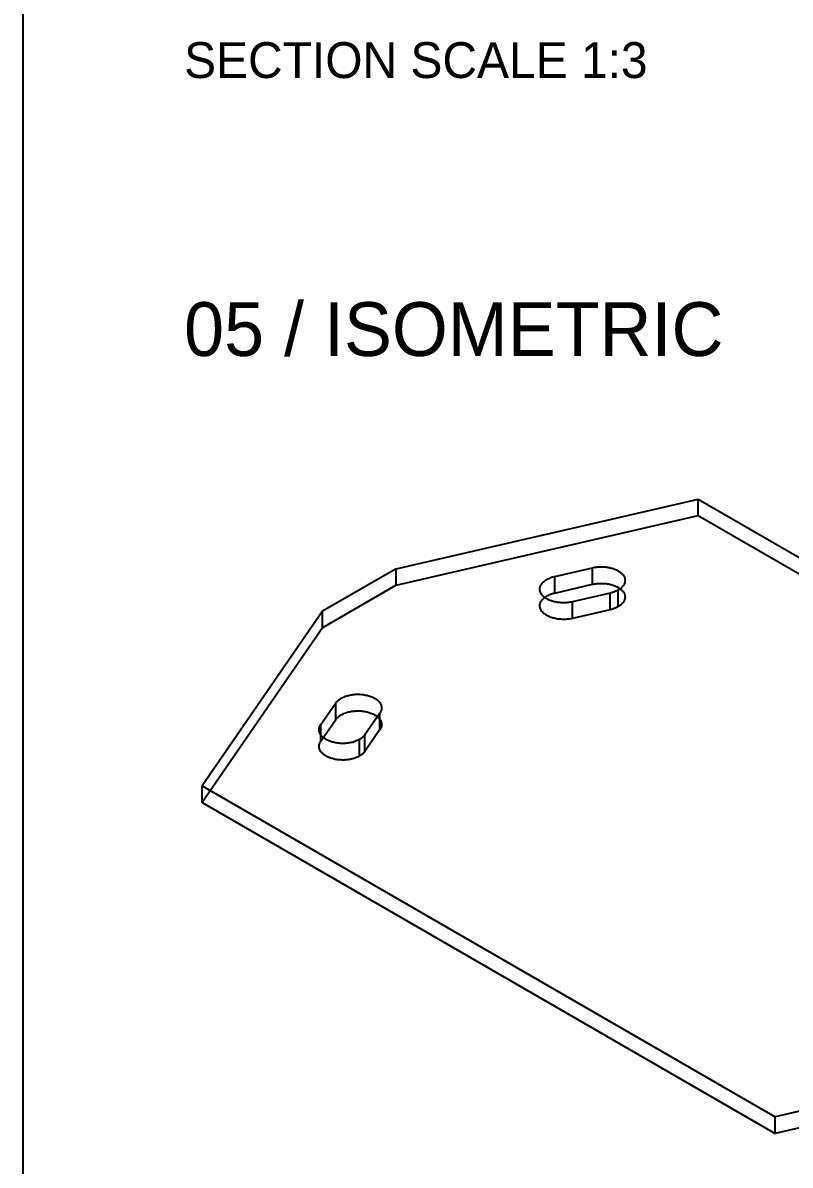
# Model space of a CAD drawing. Header units: inches. Extents: x 2 to 134, y 2 to 86.
# Drawn here: x 106 to 120.27, y 42.35 to 63.58 of the extents above; entities that cross this region are included whole.
import ezdxf

# ---------------------------------------------------------------- set-up
doc = ezdxf.new("R2010")
doc.units = ezdxf.units.IN
doc.header["$MEASUREMENT"] = 0

msp = doc.modelspace()

# ---------------------------------------------------------------- linework, layer by layer
at = {"layer": 'OUTLINE'}
for p, q in [((106, 75.5), (106, 7.444)), ((112.947, 53.435), (118.563, 54.729)), ((118.563, 54.421), (118.563, 54.729)), ((118.563, 54.729), (129.222, 48.575)), ((112.947, 53.126), (118.563, 54.421)), ((118.563, 54.421), (129.222, 48.267)), ((112.947, 53.435), (111.576, 52.643)), ((112.947, 53.126), (112.947, 53.435)), ((115.895, 53.292), (116.597, 53.453)), ((116.597, 53.453), (116.614, 53.457)), ((116.597, 53.145), (116.597, 53.453)), ((116.614, 53.457), (116.632, 53.461)), ((116.632, 53.461), (116.65, 53.464)), ((116.65, 53.464), (116.669, 53.466)), ((116.669, 53.466), (116.687, 53.468)), ((116.687, 53.468), (116.706, 53.47)), ((116.706, 53.47), (116.725, 53.471)), ((116.725, 53.471), (116.744, 53.471)), ((116.744, 53.471), (116.762, 53.472)), ((116.762, 53.472), (116.781, 53.471)), ((116.781, 53.471), (116.8, 53.471)), ((116.8, 53.471), (116.819, 53.469)), ((116.819, 53.469), (116.837, 53.468)), ((116.837, 53.468), (116.856, 53.466)), ((116.856, 53.466), (116.874, 53.463)), ((116.874, 53.463), (116.892, 53.46)), ((116.892, 53.46), (116.91, 53.456)), ((116.91, 53.456), (116.928, 53.453)), ((116.928, 53.453), (116.945, 53.448)), ((116.945, 53.448), (116.962, 53.443)), ((116.962, 53.443), (116.979, 53.438)), ((116.979, 53.438), (116.995, 53.433)), ((116.995, 53.433), (117.01, 53.427)), ((117.01, 53.427), (117.026, 53.42)), ((117.026, 53.42), (117.041, 53.414)), ((117.041, 53.414), (117.055, 53.406)), ((117.055, 53.406), (117.069, 53.399)), ((117.069, 53.399), (117.082, 53.391)), ((117.082, 53.391), (117.094, 53.383)), ((117.094, 53.383), (117.106, 53.375)), ((117.106, 53.375), (117.118, 53.366)), ((117.118, 53.366), (117.128, 53.357)), ((117.128, 53.357), (117.138, 53.348)), ((117.138, 53.348), (117.148, 53.338)), ((117.148, 53.338), (117.156, 53.329)), ((117.156, 53.329), (117.164, 53.319)), ((117.164, 53.319), (117.172, 53.309)), ((117.172, 53.309), (117.178, 53.299)), ((117.178, 53.299), (117.184, 53.288)), ((112.947, 53.126), (111.576, 52.334)), ((115.62, 53.083), (115.623, 53.096)), ((115.623, 53.096), (115.627, 53.108)), ((115.627, 53.108), (115.632, 53.12)), ((115.632, 53.12), (115.638, 53.132)), ((115.638, 53.132), (115.645, 53.144)), ((115.645, 53.144), (115.653, 53.156)), ((115.653, 53.156), (115.662, 53.167)), ((115.662, 53.167), (115.672, 53.178)), ((115.672, 53.178), (115.683, 53.189)), ((115.683, 53.189), (115.695, 53.199)), ((115.695, 53.199), (115.707, 53.209)), ((115.707, 53.209), (115.721, 53.219)), ((115.721, 53.219), (115.735, 53.229)), ((115.735, 53.229), (115.75, 53.237)), ((115.75, 53.237), (115.766, 53.246)), ((115.766, 53.246), (115.783, 53.254)), ((115.783, 53.254), (115.8, 53.262)), ((115.8, 53.262), (115.818, 53.269)), ((115.818, 53.269), (115.836, 53.275)), ((115.836, 53.275), (115.855, 53.281)), ((115.855, 53.281), (115.875, 53.287)), ((115.875, 53.287), (115.895, 53.292)), ((115.895, 52.983), (115.895, 53.292)), ((115.895, 52.983), (116.597, 53.145)), ((116.597, 53.145), (116.614, 53.149)), ((116.614, 53.149), (116.632, 53.152)), ((116.632, 53.152), (116.65, 53.155)), ((116.65, 53.155), (116.669, 53.157)), ((116.669, 53.157), (116.687, 53.159)), ((116.687, 53.159), (116.706, 53.161)), ((116.706, 53.161), (116.725, 53.162)), ((116.725, 53.162), (116.744, 53.163)), ((116.744, 53.163), (116.762, 53.163)), ((116.762, 53.163), (116.781, 53.163)), ((116.781, 53.163), (116.8, 53.162)), ((116.8, 53.162), (116.819, 53.161)), ((116.819, 53.161), (116.837, 53.159)), ((116.837, 53.159), (116.856, 53.157)), ((116.856, 53.157), (116.874, 53.154)), ((116.874, 53.154), (116.892, 53.151)), ((116.892, 53.151), (116.91, 53.148)), ((116.91, 53.148), (116.928, 53.144)), ((116.928, 53.144), (116.945, 53.14)), ((116.945, 53.14), (116.962, 53.135)), ((116.962, 53.135), (116.979, 53.13)), ((116.979, 53.13), (116.995, 53.124)), ((116.995, 53.124), (117.01, 53.118)), ((117.01, 53.118), (117.026, 53.112)), ((117.026, 53.112), (117.041, 53.105)), ((117.041, 53.105), (117.055, 53.098)), ((117.055, 53.098), (117.069, 53.09)), ((117.069, 53.09), (117.082, 53.083)), ((117.141, 53.089), (117.131, 53.079)), ((117.15, 53.098), (117.141, 53.089)), ((117.159, 53.108), (117.15, 53.098)), ((117.166, 53.118), (117.159, 53.108)), ((117.173, 53.128), (117.166, 53.118)), ((117.179, 53.138), (117.173, 53.128)), ((117.185, 53.149), (117.179, 53.138)), ((117.184, 53.288), (117.189, 53.278)), ((117.19, 53.159), (117.185, 53.149)), ((117.189, 53.278), (117.193, 53.267)), ((117.194, 53.17), (117.19, 53.159)), ((117.193, 53.267), (117.196, 53.256)), ((117.197, 53.18), (117.194, 53.17)), ((117.196, 53.256), (117.198, 53.246)), ((117.199, 53.191), (117.197, 53.18)), ((117.198, 53.246), (117.2, 53.235)), ((117.2, 53.202), (117.199, 53.191)), ((117.2, 53.235), (117.201, 53.224)), ((117.201, 53.213), (117.2, 53.202)), ((117.201, 53.224), (117.201, 53.213)), ((115.617, 53.058), (115.618, 53.071)), ((115.617, 53.046), (115.617, 53.058)), ((115.619, 53.033), (115.617, 53.046)), ((115.618, 53.071), (115.62, 53.083)), ((115.621, 53.021), (115.619, 53.033)), ((115.625, 53.009), (115.621, 53.021)), ((115.629, 52.996), (115.625, 53.009)), ((115.635, 52.984), (115.629, 52.996)), ((115.641, 52.972), (115.635, 52.984)), ((115.649, 52.961), (115.641, 52.972)), ((115.657, 52.949), (115.649, 52.961)), ((115.667, 52.938), (115.657, 52.949)), ((115.677, 52.927), (115.667, 52.938)), ((115.672, 52.869), (115.683, 52.88)), ((115.688, 52.916), (115.677, 52.927)), ((115.683, 52.88), (115.695, 52.891)), ((115.701, 52.906), (115.688, 52.916)), ((115.695, 52.891), (115.707, 52.901)), ((115.714, 52.896), (115.701, 52.906)), ((115.707, 52.901), (115.721, 52.911)), ((115.728, 52.887), (115.714, 52.896)), ((115.721, 52.911), (115.735, 52.92)), ((115.742, 52.877), (115.728, 52.887)), ((115.735, 52.92), (115.75, 52.929)), ((115.758, 52.869), (115.742, 52.877)), ((115.75, 52.929), (115.766, 52.937)), ((115.766, 52.937), (115.783, 52.945)), ((115.783, 52.945), (115.8, 52.953)), ((115.8, 52.953), (115.818, 52.96)), ((115.818, 52.96), (115.836, 52.967)), ((115.836, 52.967), (115.855, 52.973)), ((115.855, 52.973), (115.875, 52.978)), ((115.875, 52.978), (115.895, 52.983)), ((116.924, 52.981), (116.222, 52.819)), ((116.924, 52.672), (116.924, 52.981)), ((116.926, 52.981), (116.924, 52.981)), ((116.929, 52.982), (116.926, 52.981)), ((116.932, 52.982), (116.929, 52.982)), ((116.934, 52.983), (116.932, 52.982)), ((116.937, 52.984), (116.934, 52.983)), ((116.939, 52.984), (116.937, 52.984)), ((116.942, 52.985), (116.939, 52.984)), ((116.944, 52.986), (116.942, 52.985)), ((116.947, 52.986), (116.944, 52.986)), ((116.949, 52.987), (116.947, 52.986)), ((116.952, 52.988), (116.949, 52.987)), ((116.954, 52.988), (116.952, 52.988)), ((116.957, 52.989), (116.954, 52.988)), ((116.959, 52.99), (116.957, 52.989)), ((116.962, 52.991), (116.959, 52.99)), ((116.964, 52.991), (116.962, 52.991)), ((116.967, 52.992), (116.964, 52.991)), ((116.969, 52.993), (116.967, 52.992)), ((116.972, 52.994), (116.969, 52.993)), ((116.974, 52.994), (116.972, 52.994)), ((116.977, 52.995), (116.974, 52.994)), ((116.979, 52.996), (116.977, 52.995)), ((116.981, 52.997), (116.979, 52.996)), ((116.984, 52.998), (116.981, 52.997)), ((116.986, 52.998), (116.984, 52.998)), ((116.989, 52.999), (116.986, 52.998)), ((116.991, 53), (116.989, 52.999)), ((116.993, 53.001), (116.991, 53)), ((116.996, 53.002), (116.993, 53.001)), ((116.998, 53.003), (116.996, 53.002)), ((117.001, 53.004), (116.998, 53.003)), ((117.003, 53.004), (117.001, 53.004)), ((117.005, 53.005), (117.003, 53.004)), ((117.008, 53.006), (117.005, 53.005)), ((117.01, 53.007), (117.008, 53.006)), ((117.012, 53.008), (117.01, 53.007)), ((117.014, 53.009), (117.012, 53.008)), ((117.017, 53.01), (117.014, 53.009)), ((117.019, 53.011), (117.017, 53.01)), ((117.021, 53.012), (117.019, 53.011)), ((117.023, 53.013), (117.021, 53.012)), ((117.026, 53.014), (117.023, 53.013)), ((117.028, 53.015), (117.026, 53.014)), ((117.03, 53.016), (117.028, 53.015)), ((117.032, 53.017), (117.03, 53.016)), ((117.035, 53.018), (117.032, 53.017)), ((117.037, 53.019), (117.035, 53.018)), ((117.039, 53.02), (117.037, 53.019)), ((117.041, 53.021), (117.039, 53.02)), ((117.043, 53.022), (117.041, 53.021)), ((117.045, 53.023), (117.043, 53.022)), ((117.047, 53.024), (117.045, 53.023)), ((117.05, 53.025), (117.047, 53.024)), ((117.052, 53.026), (117.05, 53.025)), ((117.054, 53.027), (117.052, 53.026)), ((117.056, 53.028), (117.054, 53.027)), ((117.058, 53.029), (117.056, 53.028)), ((117.06, 53.03), (117.058, 53.029)), ((117.062, 53.031), (117.06, 53.03)), ((117.064, 53.032), (117.062, 53.031)), ((117.066, 53.034), (117.064, 53.032)), ((117.068, 53.035), (117.066, 53.034)), ((117.07, 53.036), (117.068, 53.035)), ((117.072, 53.037), (117.07, 53.036)), ((117.085, 53.045), (117.072, 53.037)), ((117.072, 52.728), (117.072, 53.037)), ((117.082, 53.083), (117.094, 53.075)), ((117.098, 53.053), (117.085, 53.045)), ((117.094, 53.075), (117.106, 53.066)), ((117.109, 53.061), (117.098, 53.053)), ((117.106, 53.066), (117.118, 53.057)), ((117.121, 53.07), (117.109, 53.061)), ((117.118, 53.057), (117.128, 53.048)), ((117.131, 53.079), (117.121, 53.07)), ((117.128, 53.048), (117.138, 53.039)), ((117.138, 53.039), (117.148, 53.03)), ((117.148, 53.03), (117.156, 53.02)), ((117.156, 53.02), (117.164, 53.01)), ((117.164, 53.01), (117.172, 53)), ((117.172, 53), (117.178, 52.99)), ((117.178, 52.99), (117.184, 52.98)), ((117.184, 52.98), (117.189, 52.969)), ((117.189, 52.969), (117.193, 52.958)), ((117.193, 52.958), (117.196, 52.948)), ((117.196, 52.948), (117.198, 52.937)), ((117.199, 52.883), (117.197, 52.872)), ((117.198, 52.937), (117.2, 52.926)), ((117.2, 52.893), (117.199, 52.883)), ((117.2, 52.926), (117.201, 52.915)), ((117.201, 52.904), (117.2, 52.893)), ((117.201, 52.915), (117.201, 52.904)), ((115.617, 52.75), (115.618, 52.762)), ((115.617, 52.737), (115.617, 52.75)), ((115.619, 52.725), (115.617, 52.737)), ((115.618, 52.762), (115.62, 52.775)), ((115.621, 52.712), (115.619, 52.725)), ((115.62, 52.775), (115.623, 52.787)), ((115.625, 52.7), (115.621, 52.712)), ((115.623, 52.787), (115.627, 52.799)), ((115.629, 52.688), (115.625, 52.7)), ((115.627, 52.799), (115.632, 52.812)), ((115.635, 52.676), (115.629, 52.688)), ((115.632, 52.812), (115.638, 52.824)), ((115.641, 52.664), (115.635, 52.676)), ((115.638, 52.824), (115.645, 52.835)), ((115.649, 52.652), (115.641, 52.664)), ((115.645, 52.835), (115.653, 52.847)), ((115.653, 52.847), (115.662, 52.858)), ((115.662, 52.858), (115.672, 52.869)), ((115.774, 52.86), (115.758, 52.869)), ((115.791, 52.853), (115.774, 52.86)), ((115.808, 52.845), (115.791, 52.853)), ((115.827, 52.838), (115.808, 52.845)), ((115.845, 52.832), (115.827, 52.838)), ((115.865, 52.826), (115.845, 52.832)), ((115.884, 52.821), (115.865, 52.826)), ((115.904, 52.817), (115.884, 52.821)), ((115.925, 52.812), (115.904, 52.817)), ((115.946, 52.809), (115.925, 52.812)), ((115.967, 52.806), (115.946, 52.809)), ((115.988, 52.804), (115.967, 52.806)), ((116.009, 52.802), (115.988, 52.804)), ((116.031, 52.801), (116.009, 52.802)), ((116.053, 52.801), (116.031, 52.801)), ((116.074, 52.801), (116.053, 52.801)), ((116.096, 52.801), (116.074, 52.801)), ((116.117, 52.803), (116.096, 52.801)), ((116.139, 52.805), (116.117, 52.803)), ((116.16, 52.807), (116.139, 52.805)), ((116.181, 52.811), (116.16, 52.807)), ((116.201, 52.814), (116.181, 52.811)), ((116.222, 52.819), (116.201, 52.814)), ((116.222, 52.51), (116.222, 52.819)), ((116.924, 52.672), (116.222, 52.51)), ((116.926, 52.673), (116.924, 52.672)), ((116.929, 52.673), (116.926, 52.673)), ((116.932, 52.674), (116.929, 52.673)), ((116.934, 52.674), (116.932, 52.674)), ((116.937, 52.675), (116.934, 52.674)), ((116.939, 52.676), (116.937, 52.675)), ((116.942, 52.676), (116.939, 52.676)), ((116.944, 52.677), (116.942, 52.676)), ((116.947, 52.678), (116.944, 52.677)), ((116.949, 52.678), (116.947, 52.678)), ((116.952, 52.679), (116.949, 52.678)), ((116.954, 52.68), (116.952, 52.679)), ((116.957, 52.68), (116.954, 52.68)), ((116.959, 52.681), (116.957, 52.68)), ((116.962, 52.682), (116.959, 52.681)), ((116.964, 52.683), (116.962, 52.682)), ((116.967, 52.683), (116.964, 52.683)), ((116.969, 52.684), (116.967, 52.683)), ((116.972, 52.685), (116.969, 52.684)), ((116.974, 52.686), (116.972, 52.685)), ((116.977, 52.687), (116.974, 52.686)), ((116.979, 52.687), (116.977, 52.687)), ((116.981, 52.688), (116.979, 52.687)), ((116.984, 52.689), (116.981, 52.688)), ((116.986, 52.69), (116.984, 52.689)), ((116.989, 52.691), (116.986, 52.69)), ((116.991, 52.691), (116.989, 52.691)), ((116.993, 52.692), (116.991, 52.691)), ((116.996, 52.693), (116.993, 52.692)), ((116.998, 52.694), (116.996, 52.693)), ((117.001, 52.695), (116.998, 52.694)), ((117.003, 52.696), (117.001, 52.695)), ((117.005, 52.697), (117.003, 52.696)), ((117.008, 52.698), (117.005, 52.697)), ((117.01, 52.698), (117.008, 52.698)), ((117.012, 52.699), (117.01, 52.698)), ((117.014, 52.7), (117.012, 52.699)), ((117.017, 52.701), (117.014, 52.7)), ((117.019, 52.702), (117.017, 52.701)), ((117.021, 52.703), (117.019, 52.702)), ((117.023, 52.704), (117.021, 52.703)), ((117.026, 52.705), (117.023, 52.704)), ((117.028, 52.706), (117.026, 52.705)), ((117.03, 52.707), (117.028, 52.706)), ((117.032, 52.708), (117.03, 52.707)), ((117.035, 52.709), (117.032, 52.708)), ((117.037, 52.71), (117.035, 52.709)), ((117.039, 52.711), (117.037, 52.71)), ((117.041, 52.712), (117.039, 52.711)), ((117.043, 52.713), (117.041, 52.712)), ((117.045, 52.714), (117.043, 52.713)), ((117.047, 52.715), (117.045, 52.714)), ((117.05, 52.716), (117.047, 52.715)), ((117.052, 52.717), (117.05, 52.716)), ((117.054, 52.718), (117.052, 52.717)), ((117.056, 52.719), (117.054, 52.718)), ((117.058, 52.721), (117.056, 52.719)), ((117.06, 52.722), (117.058, 52.721)), ((117.062, 52.723), (117.06, 52.722)), ((117.064, 52.724), (117.062, 52.723)), ((117.066, 52.725), (117.064, 52.724)), ((117.068, 52.726), (117.066, 52.725)), ((117.07, 52.727), (117.068, 52.726)), ((117.072, 52.728), (117.07, 52.727)), ((117.085, 52.736), (117.072, 52.728)), ((117.098, 52.744), (117.085, 52.736)), ((117.109, 52.753), (117.098, 52.744)), ((117.121, 52.762), (117.109, 52.753)), ((117.131, 52.771), (117.121, 52.762)), ((117.141, 52.78), (117.131, 52.771)), ((117.15, 52.789), (117.141, 52.78)), ((117.159, 52.799), (117.15, 52.789)), ((117.166, 52.809), (117.159, 52.799)), ((117.173, 52.819), (117.166, 52.809)), ((117.179, 52.829), (117.173, 52.819)), ((117.185, 52.84), (117.179, 52.829)), ((117.19, 52.85), (117.185, 52.84)), ((117.194, 52.861), (117.19, 52.85)), ((117.197, 52.872), (117.194, 52.861)), ((111.576, 52.643), (109.333, 49.4)), ((111.576, 52.334), (111.576, 52.643)), ((115.657, 52.641), (115.649, 52.652)), ((115.667, 52.629), (115.657, 52.641)), ((115.677, 52.618), (115.667, 52.629)), ((115.688, 52.608), (115.677, 52.618)), ((115.701, 52.598), (115.688, 52.608)), ((115.714, 52.588), (115.701, 52.598)), ((115.728, 52.578), (115.714, 52.588)), ((115.742, 52.569), (115.728, 52.578)), ((115.758, 52.56), (115.742, 52.569)), ((115.774, 52.552), (115.758, 52.56)), ((115.791, 52.544), (115.774, 52.552)), ((115.808, 52.537), (115.791, 52.544)), ((115.827, 52.53), (115.808, 52.537)), ((115.845, 52.524), (115.827, 52.53)), ((115.865, 52.518), (115.845, 52.524)), ((115.884, 52.513), (115.865, 52.518)), ((115.904, 52.508), (115.884, 52.513)), ((115.925, 52.504), (115.904, 52.508)), ((115.946, 52.5), (115.925, 52.504)), ((115.967, 52.497), (115.946, 52.5)), ((115.988, 52.495), (115.967, 52.497)), ((116.009, 52.494), (115.988, 52.495)), ((116.031, 52.492), (116.009, 52.494)), ((116.053, 52.492), (116.031, 52.492)), ((116.074, 52.492), (116.053, 52.492)), ((116.096, 52.493), (116.074, 52.492)), ((116.117, 52.494), (116.096, 52.493)), ((116.139, 52.496), (116.117, 52.494)), ((116.16, 52.499), (116.139, 52.496)), ((116.181, 52.502), (116.16, 52.499)), ((116.201, 52.506), (116.181, 52.502)), ((116.222, 52.51), (116.201, 52.506)), ((111.576, 52.334), (109.333, 49.091)), ((111.832, 50.952), (111.841, 50.964)), ((111.841, 50.964), (111.852, 50.975)), ((111.852, 50.975), (111.863, 50.985)), ((111.863, 50.985), (111.875, 50.996)), ((111.875, 50.996), (111.888, 51.006)), ((111.888, 51.006), (111.902, 51.015)), ((111.902, 51.015), (111.917, 51.024)), ((111.917, 51.024), (111.933, 51.033)), ((111.933, 51.033), (111.949, 51.041)), ((111.949, 51.041), (111.966, 51.049)), ((111.966, 51.049), (111.983, 51.056)), ((111.983, 51.056), (112.001, 51.063)), ((112.001, 51.063), (112.02, 51.07)), ((112.02, 51.07), (112.039, 51.075)), ((112.039, 51.075), (112.059, 51.08)), ((112.059, 51.08), (112.079, 51.085)), ((112.079, 51.085), (112.099, 51.089)), ((112.099, 51.089), (112.12, 51.093)), ((112.12, 51.093), (112.141, 51.096)), ((112.141, 51.096), (112.163, 51.098)), ((112.163, 51.098), (112.184, 51.1)), ((112.184, 51.1), (112.206, 51.101)), ((112.206, 51.101), (112.227, 51.101)), ((112.227, 51.101), (112.249, 51.101)), ((112.249, 51.101), (112.27, 51.1)), ((112.27, 51.1), (112.292, 51.099)), ((112.292, 51.099), (112.313, 51.097)), ((112.313, 51.097), (112.334, 51.094)), ((112.334, 51.094), (112.355, 51.091)), ((112.355, 51.091), (112.376, 51.087)), ((112.376, 51.087), (112.396, 51.083)), ((112.396, 51.083), (112.416, 51.078)), ((112.416, 51.078), (112.436, 51.073)), ((112.436, 51.073), (112.455, 51.067)), ((112.455, 51.067), (112.473, 51.06)), ((112.473, 51.06), (112.491, 51.053)), ((112.491, 51.053), (112.508, 51.045)), ((112.508, 51.045), (112.525, 51.037)), ((112.525, 51.037), (112.541, 51.029)), ((112.541, 51.029), (112.556, 51.02)), ((112.556, 51.02), (112.57, 51.011)), ((112.57, 51.011), (112.584, 51.001)), ((112.584, 51.001), (112.596, 50.991)), ((112.596, 50.991), (112.608, 50.98)), ((112.608, 50.98), (112.619, 50.969)), ((112.619, 50.969), (112.629, 50.958)), ((111.543, 50.536), (111.823, 50.941)), ((111.823, 50.941), (111.832, 50.952)), ((111.823, 50.632), (111.823, 50.941)), ((111.983, 50.748), (112.001, 50.755)), ((112.001, 50.755), (112.02, 50.761)), ((112.02, 50.761), (112.039, 50.767)), ((112.039, 50.767), (112.059, 50.772)), ((112.059, 50.772), (112.079, 50.777)), ((112.079, 50.777), (112.099, 50.781)), ((112.099, 50.781), (112.12, 50.784)), ((112.12, 50.784), (112.141, 50.787)), ((112.141, 50.787), (112.163, 50.789)), ((112.163, 50.789), (112.184, 50.791)), ((112.184, 50.791), (112.206, 50.792)), ((112.206, 50.792), (112.227, 50.793)), ((112.227, 50.793), (112.249, 50.792)), ((112.249, 50.792), (112.27, 50.792)), ((112.27, 50.792), (112.292, 50.79)), ((112.292, 50.79), (112.313, 50.788)), ((112.313, 50.788), (112.334, 50.786)), ((112.334, 50.786), (112.355, 50.782)), ((112.355, 50.782), (112.376, 50.779)), ((112.642, 50.752), (112.362, 50.347)), ((112.376, 50.779), (112.396, 50.774)), ((112.396, 50.774), (112.416, 50.769)), ((112.416, 50.769), (112.436, 50.764)), ((112.436, 50.764), (112.455, 50.758)), ((112.455, 50.758), (112.473, 50.751)), ((112.473, 50.751), (112.491, 50.744)), ((112.629, 50.958), (112.638, 50.947)), ((112.638, 50.947), (112.646, 50.935)), ((112.65, 50.764), (112.642, 50.752)), ((112.642, 50.444), (112.642, 50.752)), ((112.646, 50.935), (112.653, 50.924)), ((112.656, 50.776), (112.65, 50.764)), ((112.653, 50.924), (112.659, 50.912)), ((112.662, 50.788), (112.656, 50.776)), ((112.659, 50.912), (112.664, 50.899)), ((112.666, 50.8), (112.662, 50.788)), ((112.664, 50.899), (112.668, 50.887)), ((112.67, 50.812), (112.666, 50.8)), ((112.668, 50.887), (112.671, 50.875)), ((112.672, 50.825), (112.67, 50.812)), ((112.671, 50.875), (112.673, 50.862)), ((112.674, 50.837), (112.672, 50.825)), ((112.673, 50.862), (112.674, 50.85)), ((112.674, 50.85), (112.674, 50.837)), ((111.543, 50.227), (111.823, 50.632)), ((111.823, 50.632), (111.832, 50.644)), ((111.832, 50.644), (111.841, 50.655)), ((111.841, 50.655), (111.852, 50.666)), ((111.852, 50.666), (111.863, 50.677)), ((111.863, 50.677), (111.875, 50.687)), ((111.875, 50.687), (111.888, 50.697)), ((111.888, 50.697), (111.902, 50.706)), ((111.902, 50.706), (111.917, 50.716)), ((111.917, 50.716), (111.933, 50.724)), ((111.933, 50.724), (111.949, 50.733)), ((111.949, 50.733), (111.966, 50.74)), ((111.966, 50.74), (111.983, 50.748)), ((112.491, 50.744), (112.508, 50.737)), ((112.508, 50.737), (112.525, 50.729)), ((112.525, 50.729), (112.541, 50.72)), ((112.541, 50.72), (112.556, 50.711)), ((112.556, 50.711), (112.57, 50.702)), ((112.57, 50.702), (112.584, 50.692)), ((112.584, 50.692), (112.596, 50.682)), ((112.596, 50.682), (112.608, 50.672)), ((112.608, 50.672), (112.619, 50.661)), ((112.619, 50.661), (112.629, 50.65)), ((112.629, 50.65), (112.638, 50.638)), ((112.638, 50.638), (112.646, 50.627)), ((112.646, 50.627), (112.653, 50.615)), ((112.653, 50.615), (112.659, 50.603)), ((112.659, 50.603), (112.664, 50.591)), ((112.664, 50.591), (112.668, 50.579)), ((112.668, 50.579), (112.671, 50.566)), ((112.671, 50.566), (112.673, 50.554)), ((112.673, 50.554), (112.674, 50.541)), ((112.674, 50.541), (112.674, 50.529)), ((111.512, 50.451), (111.513, 50.462)), ((111.512, 50.44), (111.512, 50.451)), ((111.512, 50.429), (111.512, 50.44)), ((111.513, 50.418), (111.512, 50.429)), ((111.513, 50.462), (111.515, 50.473)), ((111.515, 50.407), (111.513, 50.418)), ((111.515, 50.473), (111.518, 50.483)), ((111.518, 50.397), (111.515, 50.407)), ((111.518, 50.483), (111.521, 50.494)), ((111.522, 50.386), (111.518, 50.397)), ((111.521, 50.494), (111.525, 50.505)), ((111.527, 50.375), (111.522, 50.386)), ((111.525, 50.505), (111.531, 50.515)), ((111.532, 50.365), (111.527, 50.375)), ((111.531, 50.515), (111.536, 50.525)), ((111.538, 50.355), (111.532, 50.365)), ((111.536, 50.525), (111.543, 50.536)), ((111.545, 50.344), (111.538, 50.355)), ((111.543, 50.227), (111.543, 50.536)), ((111.552, 50.334), (111.545, 50.344)), ((111.56, 50.325), (111.552, 50.334)), ((112.346, 50.326), (112.345, 50.325)), ((112.347, 50.328), (112.346, 50.326)), ((112.348, 50.329), (112.347, 50.328)), ((112.35, 50.331), (112.348, 50.329)), ((112.351, 50.332), (112.35, 50.331)), ((112.352, 50.333), (112.351, 50.332)), ((112.353, 50.335), (112.352, 50.333)), ((112.354, 50.336), (112.353, 50.335)), ((112.356, 50.338), (112.354, 50.336)), ((112.357, 50.339), (112.356, 50.338)), ((112.358, 50.341), (112.357, 50.339)), ((112.359, 50.342), (112.358, 50.341)), ((112.36, 50.344), (112.359, 50.342)), ((112.361, 50.345), (112.36, 50.344)), ((112.362, 50.347), (112.361, 50.345)), ((112.642, 50.444), (112.362, 50.038)), ((112.362, 50.038), (112.362, 50.347)), ((112.65, 50.455), (112.642, 50.444)), ((112.656, 50.467), (112.65, 50.455)), ((112.662, 50.479), (112.656, 50.467)), ((112.666, 50.491), (112.662, 50.479)), ((112.67, 50.504), (112.666, 50.491)), ((112.672, 50.516), (112.67, 50.504)), ((112.674, 50.529), (112.672, 50.516)), ((111.512, 50.142), (111.513, 50.153)), ((111.512, 50.131), (111.512, 50.142)), ((111.512, 50.12), (111.512, 50.131)), ((111.513, 50.11), (111.512, 50.12)), ((111.513, 50.153), (111.515, 50.164)), ((111.515, 50.164), (111.518, 50.175)), ((111.518, 50.175), (111.521, 50.185)), ((111.521, 50.185), (111.525, 50.196)), ((111.525, 50.196), (111.531, 50.206)), ((111.531, 50.206), (111.536, 50.217)), ((111.536, 50.217), (111.543, 50.227)), ((111.569, 50.315), (111.56, 50.325)), ((111.579, 50.306), (111.569, 50.315)), ((111.589, 50.297), (111.579, 50.306)), ((111.6, 50.288), (111.589, 50.297)), ((111.612, 50.279), (111.6, 50.288)), ((111.624, 50.271), (111.612, 50.279)), ((111.637, 50.263), (111.624, 50.271)), ((111.651, 50.256), (111.637, 50.263)), ((111.665, 50.248), (111.651, 50.256)), ((111.679, 50.241), (111.665, 50.248)), ((111.694, 50.235), (111.679, 50.241)), ((111.71, 50.229), (111.694, 50.235)), ((111.726, 50.223), (111.71, 50.229)), ((111.742, 50.217), (111.726, 50.223)), ((111.759, 50.212), (111.742, 50.217)), ((111.776, 50.208), (111.759, 50.212)), ((111.794, 50.204), (111.776, 50.208)), ((111.811, 50.2), (111.794, 50.204)), ((111.829, 50.197), (111.811, 50.2)), ((111.847, 50.194), (111.829, 50.197)), ((111.866, 50.192), (111.847, 50.194)), ((111.884, 50.19), (111.866, 50.192)), ((111.903, 50.188), (111.884, 50.19)), ((111.922, 50.187), (111.903, 50.188)), ((111.941, 50.187), (111.922, 50.187)), ((111.96, 50.187), (111.941, 50.187)), ((111.978, 50.187), (111.96, 50.187)), ((111.997, 50.188), (111.978, 50.187)), ((112.016, 50.189), (111.997, 50.188)), ((112.034, 50.191), (112.016, 50.189)), ((112.053, 50.193), (112.034, 50.191)), ((112.071, 50.196), (112.053, 50.193)), ((112.089, 50.199), (112.071, 50.196)), ((112.107, 50.203), (112.089, 50.199)), ((112.125, 50.207), (112.107, 50.203)), ((112.142, 50.211), (112.125, 50.207)), ((112.159, 50.216), (112.142, 50.211)), ((112.175, 50.221), (112.159, 50.216)), ((112.191, 50.227), (112.175, 50.221)), ((112.207, 50.233), (112.191, 50.227)), ((112.222, 50.24), (112.207, 50.233)), ((112.237, 50.246), (112.222, 50.24)), ((112.251, 50.254), (112.237, 50.246)), ((112.264, 50.261), (112.251, 50.254)), ((112.266, 50.262), (112.264, 50.261)), ((112.264, 49.953), (112.264, 50.261)), ((112.268, 50.263), (112.266, 50.262)), ((112.27, 50.265), (112.268, 50.263)), ((112.272, 50.266), (112.27, 50.265)), ((112.274, 50.267), (112.272, 50.266)), ((112.276, 50.268), (112.274, 50.267)), ((112.278, 50.269), (112.276, 50.268)), ((112.28, 50.271), (112.278, 50.269)), ((112.282, 50.272), (112.28, 50.271)), ((112.283, 50.273), (112.282, 50.272)), ((112.285, 50.274), (112.283, 50.273)), ((112.287, 50.275), (112.285, 50.274)), ((112.289, 50.277), (112.287, 50.275)), ((112.291, 50.278), (112.289, 50.277)), ((112.293, 50.279), (112.291, 50.278)), ((112.294, 50.28), (112.293, 50.279)), ((112.296, 50.282), (112.294, 50.28)), ((112.298, 50.283), (112.296, 50.282)), ((112.3, 50.284), (112.298, 50.283)), ((112.301, 50.285), (112.3, 50.284)), ((112.303, 50.287), (112.301, 50.285)), ((112.305, 50.288), (112.303, 50.287)), ((112.306, 50.289), (112.305, 50.288)), ((112.308, 50.291), (112.306, 50.289)), ((112.31, 50.292), (112.308, 50.291)), ((112.311, 50.293), (112.31, 50.292)), ((112.313, 50.294), (112.311, 50.293)), ((112.314, 50.296), (112.313, 50.294)), ((112.316, 50.297), (112.314, 50.296)), ((112.318, 50.298), (112.316, 50.297)), ((112.319, 50.3), (112.318, 50.298)), ((112.321, 50.301), (112.319, 50.3)), ((112.322, 50.302), (112.321, 50.301)), ((112.324, 50.304), (112.322, 50.302)), ((112.325, 50.305), (112.324, 50.304)), ((112.327, 50.307), (112.325, 50.305)), ((112.328, 50.308), (112.327, 50.307)), ((112.33, 50.309), (112.328, 50.308)), ((112.331, 50.311), (112.33, 50.309)), ((112.333, 50.312), (112.331, 50.311)), ((112.334, 50.313), (112.333, 50.312)), ((112.335, 50.315), (112.334, 50.313)), ((112.337, 50.316), (112.335, 50.315)), ((112.338, 50.318), (112.337, 50.316)), ((112.339, 50.319), (112.338, 50.318)), ((112.341, 50.32), (112.339, 50.319)), ((112.342, 50.322), (112.341, 50.32)), ((112.343, 50.323), (112.342, 50.322)), ((112.345, 50.325), (112.343, 50.323)), ((111.515, 50.099), (111.513, 50.11)), ((111.518, 50.088), (111.515, 50.099)), ((111.522, 50.077), (111.518, 50.088)), ((111.527, 50.067), (111.522, 50.077)), ((111.532, 50.056), (111.527, 50.067)), ((111.538, 50.046), (111.532, 50.056)), ((111.545, 50.036), (111.538, 50.046)), ((111.552, 50.026), (111.545, 50.036)), ((111.56, 50.016), (111.552, 50.026)), ((111.569, 50.007), (111.56, 50.016)), ((111.579, 49.997), (111.569, 50.007)), ((111.589, 49.988), (111.579, 49.997)), ((111.6, 49.979), (111.589, 49.988)), ((111.612, 49.971), (111.6, 49.979)), ((111.624, 49.962), (111.612, 49.971)), ((111.637, 49.955), (111.624, 49.962)), ((111.651, 49.947), (111.637, 49.955)), ((111.665, 49.94), (111.651, 49.947)), ((111.679, 49.933), (111.665, 49.94)), ((111.694, 49.926), (111.679, 49.933)), ((111.71, 49.92), (111.694, 49.926)), ((111.726, 49.914), (111.71, 49.92)), ((111.742, 49.909), (111.726, 49.914)), ((111.759, 49.904), (111.742, 49.909)), ((111.776, 49.899), (111.759, 49.904)), ((112.142, 49.903), (112.125, 49.898)), ((112.159, 49.907), (112.142, 49.903)), ((112.175, 49.913), (112.159, 49.907)), ((112.191, 49.918), (112.175, 49.913)), ((112.207, 49.925), (112.191, 49.918)), ((112.222, 49.931), (112.207, 49.925)), ((112.237, 49.938), (112.222, 49.931)), ((112.251, 49.945), (112.237, 49.938)), ((112.264, 49.953), (112.251, 49.945)), ((112.266, 49.954), (112.264, 49.953)), ((112.268, 49.955), (112.266, 49.954)), ((112.27, 49.956), (112.268, 49.955)), ((112.272, 49.957), (112.27, 49.956)), ((112.274, 49.958), (112.272, 49.957)), ((112.276, 49.96), (112.274, 49.958)), ((112.278, 49.961), (112.276, 49.96)), ((112.28, 49.962), (112.278, 49.961)), ((112.282, 49.963), (112.28, 49.962)), ((112.283, 49.964), (112.282, 49.963)), ((112.285, 49.966), (112.283, 49.964)), ((112.287, 49.967), (112.285, 49.966)), ((112.289, 49.968), (112.287, 49.967)), ((112.291, 49.969), (112.289, 49.968)), ((112.293, 49.97), (112.291, 49.969)), ((112.294, 49.972), (112.293, 49.97)), ((112.296, 49.973), (112.294, 49.972)), ((112.298, 49.974), (112.296, 49.973)), ((112.3, 49.975), (112.298, 49.974)), ((112.301, 49.977), (112.3, 49.975)), ((112.303, 49.978), (112.301, 49.977)), ((112.305, 49.979), (112.303, 49.978)), ((112.306, 49.981), (112.305, 49.979)), ((112.308, 49.982), (112.306, 49.981)), ((112.31, 49.983), (112.308, 49.982)), ((112.311, 49.984), (112.31, 49.983)), ((112.313, 49.986), (112.311, 49.984)), ((112.314, 49.987), (112.313, 49.986)), ((112.316, 49.988), (112.314, 49.987)), ((112.318, 49.99), (112.316, 49.988)), ((112.319, 49.991), (112.318, 49.99)), ((112.321, 49.992), (112.319, 49.991)), ((112.322, 49.994), (112.321, 49.992)), ((112.324, 49.995), (112.322, 49.994)), ((112.325, 49.997), (112.324, 49.995)), ((112.327, 49.998), (112.325, 49.997)), ((112.328, 49.999), (112.327, 49.998)), ((112.33, 50.001), (112.328, 49.999)), ((112.331, 50.002), (112.33, 50.001)), ((112.333, 50.003), (112.331, 50.002)), ((112.334, 50.005), (112.333, 50.003)), ((112.335, 50.006), (112.334, 50.005)), ((112.337, 50.008), (112.335, 50.006)), ((112.338, 50.009), (112.337, 50.008)), ((112.339, 50.01), (112.338, 50.009)), ((112.341, 50.012), (112.339, 50.01)), ((112.342, 50.013), (112.341, 50.012)), ((112.343, 50.015), (112.342, 50.013)), ((112.345, 50.016), (112.343, 50.015)), ((112.346, 50.018), (112.345, 50.016)), ((112.347, 50.019), (112.346, 50.018)), ((112.348, 50.02), (112.347, 50.019)), ((112.35, 50.022), (112.348, 50.02)), ((112.351, 50.023), (112.35, 50.022)), ((112.352, 50.025), (112.351, 50.023)), ((112.353, 50.026), (112.352, 50.025)), ((112.354, 50.028), (112.353, 50.026)), ((112.356, 50.029), (112.354, 50.028)), ((112.357, 50.031), (112.356, 50.029)), ((112.358, 50.032), (112.357, 50.031)), ((112.359, 50.034), (112.358, 50.032)), ((112.36, 50.035), (112.359, 50.034)), ((112.361, 50.037), (112.36, 50.035)), ((112.362, 50.038), (112.361, 50.037)), ((111.794, 49.895), (111.776, 49.899)), ((111.811, 49.891), (111.794, 49.895)), ((111.829, 49.888), (111.811, 49.891)), ((111.847, 49.885), (111.829, 49.888)), ((111.866, 49.883), (111.847, 49.885)), ((111.884, 49.881), (111.866, 49.883)), ((111.903, 49.88), (111.884, 49.881)), ((111.922, 49.879), (111.903, 49.88)), ((111.941, 49.878), (111.922, 49.879)), ((111.96, 49.878), (111.941, 49.878)), ((111.978, 49.878), (111.96, 49.878)), ((111.997, 49.879), (111.978, 49.878)), ((112.016, 49.881), (111.997, 49.879)), ((112.034, 49.882), (112.016, 49.881)), ((112.053, 49.885), (112.034, 49.882)), ((112.071, 49.887), (112.053, 49.885)), ((112.089, 49.89), (112.071, 49.887)), ((112.107, 49.894), (112.089, 49.89)), ((112.125, 49.898), (112.107, 49.894)), ((109.333, 49.4), (119.992, 43.246)), ((109.333, 49.091), (109.333, 49.4)), ((109.333, 49.091), (119.992, 42.937)), ((125.609, 44.541), (119.992, 43.246)), ((125.609, 44.232), (119.992, 42.937)), ((119.992, 42.937), (119.992, 43.246))]:
    msp.add_line(p, q, dxfattribs=at)

# ---------------------------------------------------------------- texts
at = {"layer": 'ANNOTATION'}
for s, height, p in [('SECTION SCALE 1:3', 0.66667, (109, 62.556)), ('05 / ISOMETRIC', 1, (109, 57.389))]:
    msp.add_text(s, height=height, dxfattribs=at).set_placement(p)

doc.saveas('drawing.dxf')
